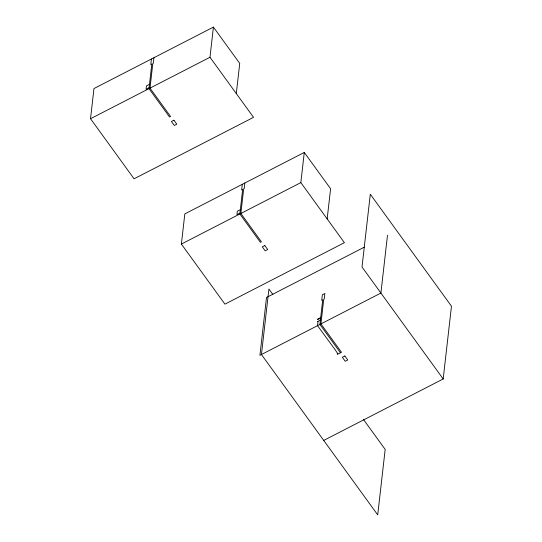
<?xml version="1.0" encoding="UTF-8"?>
<svg xmlns="http://www.w3.org/2000/svg" width="542" height="542" viewBox="0 0 542 542"><rect width="100%" height="100%" fill="white"/><g stroke="black" fill="none" stroke-linecap="round" stroke-linejoin="round"><path stroke-width="0.81" d="M213.419 27.1L209.984 57.269L253.534 117.343L134.077 178.806L90.528 118.725L93.962 88.563L213.419 27.1L239.733 63.4L236.298 93.57M151.421 58.997L150.791 64.559L151.801 64.044L148.996 88.644L169.538 116.991L170.547 116.469L150.005 88.129L152.803 63.522L153.311 63.265L153.942 57.703M304.279 152.444L300.844 182.607L344.394 242.687L224.937 304.15L181.387 244.069L184.822 213.9L304.279 152.444L330.6 188.745L327.158 218.914M242.281 184.341L241.651 189.903L242.66 189.382L239.855 213.988L260.404 242.328L261.407 241.813L240.865 213.467L243.67 188.867L244.171 188.602L244.808 183.04M387.489 235.242L380.904 293.053L259.923 355.301L266.508 297.483L364.204 247.22M443.187 378.966L451.472 306.21L370.301 194.232L362.009 266.989L443.187 378.966L323.73 440.422M149.484 84.322L146.462 85.88L146.076 89.274L149.097 87.716M90.528 118.725L209.984 57.269M240.35 209.659L237.321 211.217L236.935 214.618L239.964 213.06M181.387 244.069L300.844 182.607M320.695 317.571L317.673 319.13L317.612 319.638L320.64 318.079M320.41 320.105L317.382 321.663L317.978 321.65L317.524 325.667L334.353 348.642L337.747 353.567L337.117 353.892L337.436 354.332L341.474 352.253L320.925 323.913L323.73 299.306L324.231 299.048L324.868 293.486L322.348 294.78L321.711 300.343L322.72 299.828L319.916 324.434L340.464 352.774M272.883 294.502L268.913 289.022L261.447 354.515L377.713 514.9L385.179 449.406L363.316 419.251M173.941 120.189L171.414 121.489L174.3 125.466L176.821 124.172L173.941 120.189M264.801 245.533L262.281 246.827L265.16 250.81L267.687 249.51L264.801 245.533M344.861 355.979L342.341 357.273L345.227 361.257L347.747 359.956L344.861 355.979"/></g></svg>
